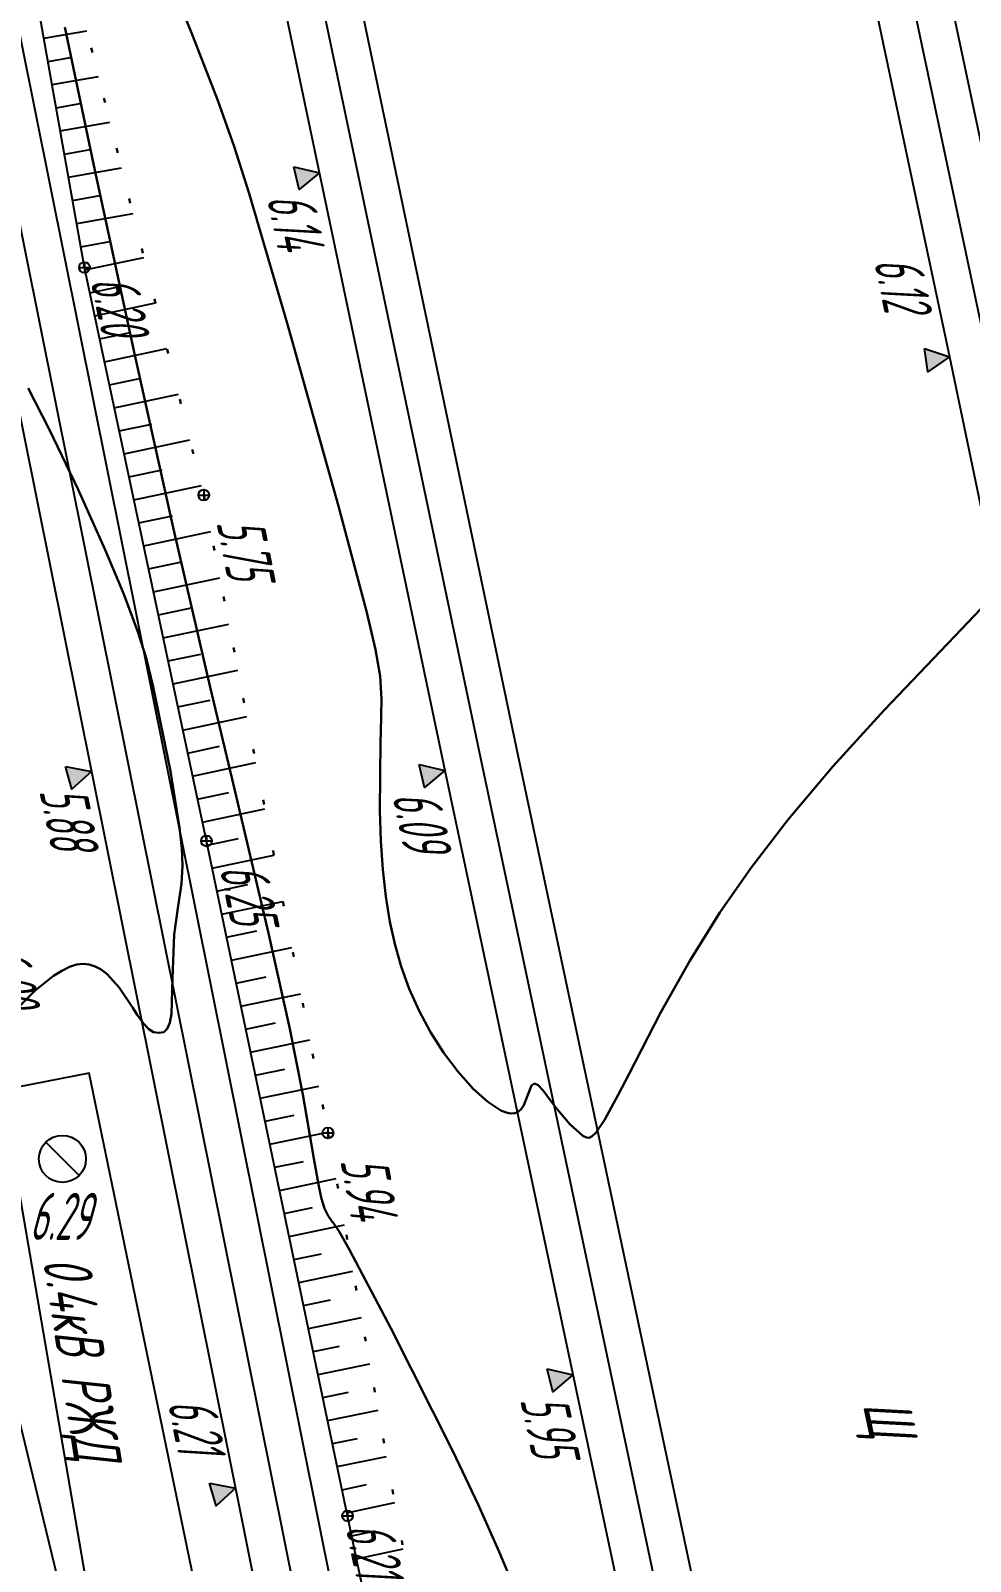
# Model space of a CAD drawing. Extents: x 1233805 to 1234355, y 654698 to 655114.
# Drawn here: x 1234099.55 to 1234119.52, y 654984.71 to 655017.25 of the extents above; entities that cross this region are included whole.
import ezdxf

# ---------------------------------------------------------------- set-up
doc = ezdxf.new("R2010")
doc.units = 0
doc.linetypes.add('ИИDot', pattern=[1, 0, -1])
for name, color, linetype, lineweight in [('ИИ_ГОРИЗОНТАЛИ_УТОЛЩ', 32, 'Continuous', 30), ('ИИ_ДОРОГИ_ЖД', 7, 'Continuous', 25), ('ИИ_ЛЭП_НН', 250, 'Continuous', 25), ('ИИ_ОТКОС', 7, 'Continuous', 25), ('ИИ_ОТМЕТКИ', 7, 'Continuous', 25), ('ИИ_СООРУЖЕНИЕ', 7, 'Continuous', 25), ('ИИ_ТРУБОПРОВОДЫ', 7, 'Continuous', 25), ('ИИ_ЭЛЕКТРОКАБЕЛЬ_НН', 240, 'Continuous', 25)]:
    doc.layers.add(name, color=color, linetype=linetype, lineweight=lineweight)
doc.styles.add('VNIPISIMPLEXCUR', font='simplex.shx', dxfattribs={"width": 0.8, "oblique": 15})
doc.styles.add('ГОСТ 2.304 КУРСИВ', font='cs_gost2304.shx', dxfattribs={"oblique": 15})
doc.linetypes.add('ИИ051193', pattern='A,4,-2,[22,3dservice.shx,S=1,R=0,X=0,Y=0],8,[22,3dservice.shx,S=1,R=180,X=0,Y=0],-2,4', length=20)
doc.linetypes.add('ИИ05155', pattern='A,0,[41,3dservice.shx,S=3,R=0,X=0,Y=0],-12', length=12)
doc.linetypes.add('ИИ052801П', pattern='A,2,[39,3dservice.shx,S=0.8,R=0,X=0,Y=0],2', length=4)

# ---------------------------------------------------------------- blocks, each defined once
blk = doc.blocks.new('ИИ051171')
at = {"color": 0, "linetype": 'Continuous', "lineweight": 25, "flags": 128}
blk.add_lwpolyline([(0.707, -0.707), (-0.707, 0.707)], dxfattribs=at)
at = {"color": 0, "linetype": 'Continuous', "lineweight": 25}
blk.add_circle((0, 0), 1, dxfattribs=at)
at = {"color": 0, "linetype": 'Continuous', "style": 'VNIPISIMPLEXCUR', "oblique": 15, "width": 0.8}
for tag, p in [('NUMBER', (1.7, -1)), ('HATCH', (1.7, -4.4)), ('HEIGHT', (1.7, -7.8)), ('TOP1', (1.7, -11.2)), ('TOP2', (1.7, -14.6)), ('TOP3', (1.7, -18)), ('TOP4', (1.7, -21.4)), ('TOP5', (1.7, -24.8)), ('BOTTOM', (1.7, -28.2))]:
    blk.add_attdef(tag, p, '', height=2, dxfattribs=at)
blk = doc.blocks.new('PICKET')
at = {"color": 0, "linetype": 'Continuous', "lineweight": 25}
for p, q in [((-0.23, 0), (0.23, 0)), ((0, 0.23), (0, -0.23))]:
    blk.add_line(p, q, dxfattribs=at)
blk.add_circle((0, 0), 0.23, dxfattribs=at)
at = {"color": 0, "linetype": 'Continuous', "style": 'VNIPISIMPLEXCUR', "oblique": 15, "width": 0.8}
blk.add_attdef('OTMETKA', (1.25, 0.3), '', height=2, dxfattribs=at)
at = {"color": 8, "linetype": 'Continuous', "style": 'VNIPISIMPLEXCUR', "oblique": 15, "width": 0.8, "flags": 1}
blk.add_attdef('NOMER', (1.25, -2.7), '', height=2, dxfattribs=at)
blk = doc.blocks.new('ИИ05025')
at = {"linetype": 'Continuous', "lineweight": 25}
blk.add_hatch(color=0, dxfattribs=at).paths.add_polyline_path([(0.5, 1), (0, 0), (-0.5, 1)])
at = {"color": 0, "linetype": 'Continuous', "lineweight": 25}
blk.add_lwpolyline([(0.5, 1), (0, 0), (-0.5, 1)], close=True, dxfattribs=at)
at = {"color": 0, "linetype": 'Continuous', "style": 'VNIPISIMPLEXCUR', "oblique": 15, "width": 0.8}
blk.add_attdef('HEIGHT', (1.2, 0), '', height=2, dxfattribs=at)

msp = doc.modelspace()

# ---------------------------------------------------------------- linework, layer by layer
at = {"layer": 'ИИ_ГОРИЗОНТАЛИ_УТОЛЩ', "elevation": 6, "flags": 128}
for points in [[(1234102.155, 655019.234), (1234102.997, 655017.138), (1234103.523, 655015.767), (1234103.87, 655014.787), (1234104.194, 655013.79), (1234104.998, 655011.033), (1234105.004, 655011.009), (1234105.025, 655010.936), (1234106.09, 655007.142), (1234106.688, 655004.909), (1234106.879, 655004.097), (1234106.974, 655003.532), (1234107.005, 655003.044), (1234106.991, 655002.332), (1234106.985, 655002.148), (1234106.969, 655000.678), (1234106.991, 655000.029), (1234107.035, 654999.42), (1234107.099, 654998.845), (1234107.185, 654998.31), (1234107.292, 654997.813), (1234107.421, 654997.357), (1234107.593, 654996.881), (1234107.802, 654996.413), (1234108.047, 654995.96), (1234108.323, 654995.528), (1234108.632, 654995.119), (1234108.953, 654994.762), (1234109.267, 654994.479), (1234109.543, 654994.298), (1234109.652, 654994.254), (1234109.749, 654994.236), (1234109.836, 654994.242), (1234109.912, 654994.273), (1234109.976, 654994.328), (1234110.031, 654994.408), (1234110.128, 654994.663), (1234110.192, 654994.832), (1234110.253, 654994.87), (1234110.334, 654994.834), (1234110.439, 654994.725), (1234110.597, 654994.511), (1234110.701, 654994.367), (1234111.006, 654994.004), (1234111.285, 654993.76), (1234111.358, 654993.722), (1234111.42, 654993.719), (1234111.485, 654993.752), (1234111.557, 654993.822), (1234111.752, 654994.108), (1234112.038, 654994.633), (1234112.266, 654995.08), (1234112.944, 654996.388), (1234113.56, 654997.48), (1234114.196, 654998.504), (1234114.851, 654999.452), (1234115.648, 655000.485), (1234116.596, 655001.608), (1234117.685, 655002.809), (1234119.033, 655004.219), (1234119.19, 655004.381), (1234120.019, 655005.25)], [(1234109.881, 654984.022), (1234109.508, 654984.918), (1234109.057, 654985.924), (1234108.527, 654987.043), (1234107.205, 654989.668), (1234106.325, 654991.338), (1234106.105, 654991.723), (1234105.969, 654991.921), (1234105.966, 654991.925), (1234105.868, 654992.062), (1234105.796, 654992.212), (1234105.731, 654992.417), (1234105.67, 654992.686), (1234105.568, 654993.28), (1234105.334, 654994.639), (1234105.056, 654996.031), (1234104.6, 654998.07), (1234103.829, 655001.339), (1234103.364, 655003.298), (1234102.579, 655006.69), (1234101.762, 655010.357), (1234100.911, 655014.288), (1234100.275, 655017.329)], [(1234099.496, 655009.65), (1234099.948, 655008.767), (1234100.554, 655007.498), (1234101.134, 655006.215), (1234101.528, 655005.272), (1234101.826, 655004.473), (1234102, 655003.917), (1234102.153, 655003.301), (1234102.517, 655001.513), (1234102.714, 655000.316), (1234102.76, 654999.869), (1234102.775, 654999.499), (1234102.754, 654999.115), (1234102.683, 654998.648), (1234102.595, 654998.036), (1234102.565, 654997.107), (1234102.539, 654996.35), (1234102.505, 654996.159), (1234102.45, 654996.032), (1234102.375, 654995.965), (1234102.266, 654995.947), (1234102.158, 654995.963), (1234102.06, 654996.024), (1234101.946, 654996.145), (1234101.811, 654996.334), (1234101.72, 654996.479), (1234101.428, 654996.914), (1234101.175, 654997.194), (1234101.047, 654997.292), (1234100.92, 654997.362), (1234100.793, 654997.404), (1234100.665, 654997.416), (1234100.524, 654997.399), (1234100.372, 654997.35), (1234100.207, 654997.27), (1234100.03, 654997.159), (1234099.643, 654996.846), (1234099.167, 654996.377)]]:
    msp.add_lwpolyline(points, dxfattribs=at)
at = {"layer": 'ИИ_ДОРОГИ_ЖД'}
for points in [[(1234101.695, 655092.341), (1234104.412, 655079.533), (1234109.685, 655054.758), (1234112.693, 655040.461), (1234119.077, 655010.321), (1234127.242, 654971.15), (1234127.929, 654967.619)], [(1234103.274, 655092.561), (1234105.967, 655079.863), (1234111.241, 655055.087), (1234114.249, 655040.79), (1234120.633, 655010.648), (1234128.801, 654971.464), (1234129.49, 654967.922)], [(1234091.501, 655090.918), (1234094.52, 655076.035), (1234105.726, 655021.778), (1234109.905, 655001.851), (1234114.884, 654978.356), (1234120.393, 654952.523), (1234127.025, 654921.772), (1234131.726, 654900.11), (1234135.523, 654882.619), (1234137.559, 654873.394), (1234140.276, 654860.946), (1234142.645, 654850.195), (1234144.452, 654842.046), (1234148.065, 654824.854), (1234149.076, 654819.629), (1234150.314, 654813.039), (1234151.481, 654806.375), (1234153.031, 654797.396), (1234154.279, 654789.561), (1234155.052, 654784.49), (1234155.608, 654780.973), (1234156.342, 654776.12), (1234157.71, 654767.332)], [(1234089.923, 655090.698), (1234092.962, 655075.716), (1234104.169, 655021.454), (1234108.349, 655001.523), (1234113.329, 654978.025), (1234118.838, 654952.19), (1234121.851, 654938.176), (1234125.471, 654921.436), (1234130.173, 654899.773), (1234133.97, 654882.279), (1234136.006, 654873.053), (1234138.723, 654860.605), (1234141.092, 654849.852), (1234142.897, 654841.711), (1234146.507, 654824.539), (1234147.514, 654819.331), (1234148.75, 654812.755), (1234149.915, 654806.102), (1234151.462, 654797.135), (1234152.708, 654789.316), (1234153.481, 654784.246), (1234154.037, 654780.73), (1234154.77, 654775.879), (1234156.141, 654767.076)], [(1234083.099, 655090.298), (1234084.351, 655083.626), (1234087.02, 655069.872), (1234089.815, 655056.185), (1234095.338, 655028.869), (1234100.84, 655001.504), (1234106.355, 654974.061), (1234111.794, 654946.855), (1234114.566, 654933.135), (1234123.184, 654892.162)], [(1234084.712, 655090.325), (1234085.913, 655083.924), (1234088.579, 655070.183), (1234091.373, 655056.502), (1234096.896, 655029.184), (1234102.399, 655001.817), (1234107.914, 654974.373), (1234113.353, 654947.169), (1234116.124, 654933.456), (1234124.736, 654892.506)]]:
    msp.add_lwpolyline(points, dxfattribs=at)
at = {"layer": 'ИИ_ДОРОГИ_ЖД', "linetype": 'ИИ05155', "flags": 128}
for points in [[(1234102.485, 655092.451), (1234105.189, 655079.698), (1234110.463, 655054.923), (1234113.471, 655040.626), (1234119.855, 655010.484), (1234128.022, 654971.307), (1234128.71, 654967.77)], [(1234090.712, 655090.808), (1234093.741, 655075.876), (1234104.948, 655021.616), (1234109.127, 655001.687), (1234114.106, 654978.19), (1234119.616, 654952.357), (1234126.248, 654921.604), (1234130.95, 654899.942), (1234134.747, 654882.449), (1234136.783, 654873.223), (1234139.499, 654860.776), (1234141.869, 654850.023), (1234143.675, 654841.878), (1234147.286, 654824.697), (1234148.295, 654819.48), (1234149.532, 654812.897), (1234150.698, 654806.239), (1234152.247, 654797.266), (1234153.494, 654789.439), (1234154.266, 654784.368), (1234154.823, 654780.852), (1234155.556, 654775.999), (1234156.926, 654767.199)], [(1234083.906, 655090.311), (1234085.132, 655083.775), (1234087.8, 655070.028), (1234090.594, 655056.344), (1234096.117, 655029.026), (1234101.619, 655001.66), (1234107.135, 654974.217), (1234112.573, 654947.012), (1234115.345, 654933.295), (1234123.96, 654892.334), (1234127.117, 654878.774), (1234131.214, 654865.054), (1234132.49, 654860.512), (1234134.003, 654855.173), (1234139.822, 654834.577), (1234145.299, 654815.09), (1234150.807, 654794.72), (1234152.267, 654789.42), (1234153.005, 654786.618), (1234153.498, 654784.561), (1234154.057, 654782.147), (1234154.624, 654779.497), (1234155.227, 654776.558), (1234155.964, 654772.714), (1234156.926, 654767.204), (1234157.633, 654762.526), (1234159.204, 654752.284), (1234159.779, 654748.676), (1234160.771, 654742.313), (1234161.916, 654735.004), (1234163.48, 654724.746)]]:
    msp.add_lwpolyline(points, dxfattribs=at)
at = {"layer": 'ИИ_ЛЭП_НН'}
msp.add_lwpolyline([(1234097.602, 654994.701), (1234103.614, 654969.942)], dxfattribs=at)
at = {"layer": 'ИИ_ОТКОС'}
for p, q in [((1234099.83, 655017.089, 5.826), (1234100.745, 655017.251, 5.826)), ((1234099.917, 655016.597, 5.826), (1234100.392, 655016.681, 5.826)), ((1234100.004, 655016.104, 5.826), (1234100.989, 655016.279, 5.826)), ((1234100.091, 655015.612, 5.826), (1234100.601, 655015.702, 5.826)), ((1234100.178, 655015.12, 5.826), (1234101.234, 655015.307, 5.826)), ((1234100.265, 655014.628, 5.826), (1234100.811, 655014.724, 5.826)), ((1234100.352, 655014.135, 5.826), (1234101.478, 655014.334, 5.826)), ((1234100.439, 655013.643, 5.826), (1234101.02, 655013.746, 5.826)), ((1234100.526, 655013.151, 5.826), (1234101.723, 655013.362, 5.826)), ((1234100.613, 655012.658, 5.826), (1234101.229, 655012.767, 5.826)), ((1234100.702, 655012.166, 5.826), (1234101.956, 655012.433, 5.826)), ((1234100.806, 655011.677, 5.826), (1234101.442, 655011.813, 5.826)), ((1234100.91, 655011.188, 5.826), (1234102.2, 655011.463, 5.826)), ((1234101.014, 655010.699, 5.826), (1234101.668, 655010.838, 5.826)), ((1234101.118, 655010.21, 5.826), (1234102.444, 655010.492, 5.826)), ((1234101.222, 655009.721, 5.826), (1234101.894, 655009.864, 5.826)), ((1234101.326, 655009.232, 5.826), (1234102.688, 655009.522, 5.826)), ((1234101.43, 655008.743, 5.826), (1234102.12, 655008.89, 5.826)), ((1234101.534, 655008.254, 5.826), (1234102.932, 655008.552, 5.826)), ((1234101.638, 655007.765, 5.826), (1234102.346, 655007.916, 5.826)), ((1234101.742, 655007.276, 5.826), (1234103.176, 655007.581, 5.826)), ((1234101.846, 655006.787, 5.826), (1234102.565, 655006.94, 5.826)), ((1234101.95, 655006.298, 5.826), (1234103.378, 655006.602, 5.826)), ((1234102.054, 655005.809, 5.826), (1234102.764, 655005.96, 5.826)), ((1234102.158, 655005.32, 5.826), (1234103.57, 655005.62, 5.826)), ((1234102.262, 655004.831, 5.826), (1234102.964, 655004.98, 5.826)), ((1234102.366, 655004.342, 5.826), (1234103.761, 655004.639, 5.826)), ((1234102.47, 655003.853, 5.826), (1234103.163, 655004, 5.826)), ((1234102.574, 655003.364, 5.826), (1234103.952, 655003.657, 5.826)), ((1234102.678, 655002.875, 5.826), (1234103.363, 655003.021, 5.826)), ((1234102.782, 655002.386, 5.826), (1234104.143, 655002.675, 5.826)), ((1234102.886, 655001.897, 5.826), (1234103.563, 655002.041, 5.826)), ((1234102.991, 655001.408, 5.826), (1234104.334, 655001.694, 5.826)), ((1234103.095, 655000.919, 5.826), (1234103.762, 655001.061, 5.826)), ((1234103.199, 655000.43, 5.826), (1234104.525, 655000.712, 5.826)), ((1234103.302, 654999.941, 5.826), (1234103.962, 655000.079, 5.826)), ((1234103.405, 654999.452, 5.826), (1234104.717, 654999.726, 5.826)), ((1234103.507, 654998.962, 5.826), (1234104.16, 654999.099, 5.826)), ((1234103.609, 654998.473, 5.826), (1234104.908, 654998.744, 5.826)), ((1234103.711, 654997.983, 5.826), (1234104.358, 654998.118, 5.826)), ((1234103.814, 654997.494, 5.826), (1234105.1, 654997.763, 5.826)), ((1234103.916, 654997.005, 5.826), (1234104.556, 654997.138, 5.826)), ((1234104.018, 654996.515, 5.826), (1234105.291, 654996.781, 5.826)), ((1234104.121, 654996.026, 5.826), (1234104.753, 654996.158, 5.826)), ((1234104.223, 654995.537, 5.826), (1234105.482, 654995.8, 5.826)), ((1234104.325, 654995.047, 5.826), (1234104.951, 654995.178, 5.826)), ((1234104.428, 654994.558, 5.826), (1234105.673, 654994.818, 5.826)), ((1234104.53, 654994.068, 5.826), (1234105.149, 654994.198, 5.826)), ((1234104.632, 654993.579, 5.826), (1234105.864, 654993.836, 5.826)), ((1234104.735, 654993.09, 5.826), (1234105.344, 654993.217, 5.826)), ((1234104.837, 654992.6, 5.826), (1234106.042, 654992.852, 5.826)), ((1234104.939, 654992.111, 5.826), (1234105.535, 654992.235, 5.826)), ((1234105.041, 654991.621, 5.826), (1234106.22, 654991.868, 5.826)), ((1234105.144, 654991.132, 5.826), (1234105.727, 654991.254, 5.826)), ((1234105.246, 654990.643, 5.826), (1234106.398, 654990.884, 5.826)), ((1234105.348, 654990.153, 5.826), (1234105.918, 654990.272, 5.826)), ((1234105.451, 654989.664, 5.826), (1234106.576, 654989.899, 5.826)), ((1234105.553, 654989.175, 5.826), (1234106.109, 654989.291, 5.826)), ((1234105.655, 654988.685, 5.826), (1234106.755, 654988.915, 5.826)), ((1234105.758, 654988.196, 5.826), (1234106.301, 654988.309, 5.826)), ((1234105.86, 654987.706, 5.826), (1234106.933, 654987.931, 5.826)), ((1234105.962, 654987.217, 5.826), (1234106.492, 654987.328, 5.826)), ((1234106.064, 654986.728, 5.826), (1234107.111, 654986.946, 5.826)), ((1234106.167, 654986.238, 5.826), (1234106.683, 654986.346, 5.826)), ((1234106.269, 654985.749, 5.826), (1234107.289, 654985.962, 5.826)), ((1234106.372, 654985.26, 5.826), (1234106.875, 654985.365, 5.826)), ((1234106.475, 654984.77, 5.826), (1234107.467, 654984.979, 5.826))]:
    msp.add_line(p, q, dxfattribs=at)
at = {"layer": 'ИИ_ОТКОС', "elevation": 5.826}
msp.add_lwpolyline([(1234118.299, 654927.982), (1234115.512, 654941.28), (1234113.36, 654952.271), (1234110.283, 654965.061), (1234108.042, 654977.311), (1234106.283, 654985.682), (1234103.284, 655000.028), (1234100.691, 655012.218), (1234099.03, 655021.61), (1234096.236, 655033.995), (1234093.843, 655046.134), (1234092.779, 655051.542), (1234089.418, 655067.972), (1234088.027, 655075.074), (1234085.79, 655086.251), (1234084.994, 655090.329)], dxfattribs=at)
at = {"layer": 'ИИ_ОТКОС', "color": 33, "linetype": 'ИИDot', "lineweight": 30, "elevation": 6.426}
msp.add_lwpolyline([(1234085.854, 655090.344), (1234087.261, 655084.164), (1234090.171, 655068.923), (1234091.797, 655061.697), (1234093.561, 655053.173), (1234095.079, 655046.263), (1234095.768, 655041.258), (1234097.782, 655031.127), (1234099.764, 655021.152), (1234103.227, 655007.38), (1234105.867, 654993.82), (1234108.338, 654980.161), (1234110.858, 654968.436), (1234112.368, 654963.144), (1234114.818, 654950.641), (1234115.857, 654944.014), (1234117.669, 654935.058), (1234119.397, 654927.696)], dxfattribs=at)
at = {"layer": 'ИИ_СООРУЖЕНИЕ', "linetype": 'ИИ052801П', "flags": 128}
msp.add_lwpolyline([(1234117.184, 654905.122), (1234119.037, 654905.484), (1234114.599, 654928.042), (1234110.927, 654946.165), (1234105.14, 654974.031), (1234100.791, 654995.093), (1234098.943, 654994.728)], dxfattribs=at)
at = {"layer": 'ИИ_ЭЛЕКТРОКАБЕЛЬ_НН', "linetype": 'ИИ051193', "flags": 128}
msp.add_lwpolyline([(1234082.521, 655090.288), (1234104.61, 654961.649)], dxfattribs=at)

# ---------------------------------------------------------------- block references
at = {"layer": 'ИИ_ДОРОГИ_ЖД'}
ref = msp.add_blockref('ИИ05025', (1234105.684, 655014.231, 6.144), dxfattribs=dict(at, xscale=0.4999999999999997, yscale=0.4999999999999997, zscale=0.4999999999999997, rotation=103.3846663225831))
ref.add_attrib('OTMETKA', '6.14', (1234104.561, 655013.702, 6.144), dxfattribs={"layer": '0', "linetype": 'Continuous', "height": 1, "rotation": 281.8447, "style": 'ГОСТ 2.304 КУРСИВ', "oblique": 15, "width": 0.65})
ref = msp.add_blockref('ИИ05025', (1234119.077, 655010.319, 6.118), dxfattribs=dict(at, xscale=0.4999999999999998, yscale=0.4999999999999998, zscale=0.4999999999999998, rotation=97.91729092579641))
ref.add_attrib('OTMETKA', '6.12', (1234117.465, 655012.35, 6.118), dxfattribs={"layer": '0', "linetype": 'Continuous', "height": 1, "rotation": 281.9575, "style": 'ГОСТ 2.304 КУРСИВ', "oblique": 15, "width": 0.65})
ref = msp.add_blockref('ИИ05025', (1234100.84, 655001.503, 5.883), dxfattribs=dict(at, xscale=0.4999999999999997, yscale=0.4999999999999997, zscale=0.4999999999999997, rotation=105.6725037241238))
ref.add_attrib('OTMETKA', '5.88', (1234099.729, 655001.088, 5.883), dxfattribs={"layer": '0', "linetype": 'Continuous', "height": 1, "rotation": 281.4302, "style": 'ГОСТ 2.304 КУРСИВ', "oblique": 15, "width": 0.65})
ref = msp.add_blockref('ИИ05025', (1234108.349, 655001.524, 6.091), dxfattribs=dict(at, xscale=0.4999999999999997, yscale=0.4999999999999997, zscale=0.4999999999999997, rotation=103.3846663225831))
ref.add_attrib('OTMETKA', '6.09', (1234107.227, 655000.993, 6.091), dxfattribs={"layer": '0', "linetype": 'Continuous', "height": 1, "rotation": 281.9645, "style": 'ГОСТ 2.304 КУРСИВ', "oblique": 15, "width": 0.65})
ref = msp.add_blockref('ИИ05025', (1234111.071, 654988.678, 5.948), dxfattribs=dict(at, xscale=0.4999999999999997, yscale=0.4999999999999997, zscale=0.4999999999999997, rotation=103.3846663225831))
ref.add_attrib('OTMETKA', '5.95', (1234109.949, 654988.147, 5.948), dxfattribs={"layer": '0', "linetype": 'Continuous', "height": 1, "rotation": 281.9645, "style": 'ГОСТ 2.304 КУРСИВ', "oblique": 15, "width": 0.65})
ref = msp.add_blockref('ИИ05025', (1234103.901, 654986.272, 6.207), dxfattribs=dict(at, xscale=0.4999999999999997, yscale=0.4999999999999997, zscale=0.4999999999999997, rotation=105.6725037241238))
ref.add_attrib('OTMETKA', '6.21', (1234102.457, 654988.087, 6.207), dxfattribs={"layer": '0', "linetype": 'Continuous', "height": 1, "rotation": 281.4302, "style": 'ГОСТ 2.304 КУРСИВ', "oblique": 15, "width": 0.65})
at = {"layer": 'ИИ_ОТМЕТКИ'}
ref = msp.add_blockref('PICKET', (1234100.691, 655012.218, 6.201), dxfattribs=dict(at, xscale=0.5, yscale=0.5, zscale=0.5))
ref.add_attrib('OTMETKA', '6.20', (1234100.811, 655011.945, 6.201), dxfattribs={"layer": '0', "color": 0, "linetype": 'Continuous', "height": 1, "rotation": 282.009, "style": 'ГОСТ 2.304 КУРСИВ', "oblique": 15, "width": 0.65})
ref = msp.add_blockref('PICKET', (1234103.227, 655007.38, 5.745), dxfattribs=dict(at, xscale=0.5, yscale=0.5, zscale=0.5))
ref.add_attrib('OTMETKA', '5.75', (1234103.494, 655006.795, 5.745), dxfattribs={"layer": '0', "color": 0, "linetype": 'Continuous', "height": 1, "rotation": 281.018, "style": 'ГОСТ 2.304 КУРСИВ', "oblique": 15, "width": 0.65})
ref = msp.add_blockref('PICKET', (1234103.284, 655000.028, 6.249), dxfattribs=dict(at, xscale=0.5, yscale=0.5, zscale=0.5))
ref.add_attrib('OTMETKA', '6.25', (1234103.559, 654999.447, 6.249), dxfattribs={"layer": '0', "color": 0, "linetype": 'Continuous', "height": 1, "rotation": 281.8074, "style": 'ГОСТ 2.304 КУРСИВ', "oblique": 15, "width": 0.65})
ref = msp.add_blockref('PICKET', (1234098.696, 654995.982, 5.996), dxfattribs=dict(at, xscale=0.5, yscale=0.5, zscale=0.5))
ref.add_attrib('OTMETKA', '6.00', (1234098.505, 654997.672, 5.996), dxfattribs={"layer": '0', "color": 0, "linetype": 'Continuous', "height": 1, "rotation": 281.1745, "style": 'ГОСТ 2.304 КУРСИВ', "oblique": 15, "width": 0.65})
ref = msp.add_blockref('PICKET', (1234105.867, 654993.82, 5.939), dxfattribs=dict(at, xscale=0.5, yscale=0.5, zscale=0.5))
ref.add_attrib('OTMETKA', '5.94', (1234106.126, 654993.232, 5.939), dxfattribs={"layer": '0', "color": 0, "linetype": 'Continuous', "height": 1, "rotation": 280.2539, "style": 'ГОСТ 2.304 КУРСИВ', "oblique": 15, "width": 0.65})
ref = msp.add_blockref('PICKET', (1234106.283, 654985.682, 6.205), dxfattribs=dict(at, xscale=0.5, yscale=0.5, zscale=0.5))
ref.add_attrib('OTMETKA', '6.21', (1234106.234, 654985.446, 6.205), dxfattribs={"layer": '0', "color": 0, "linetype": 'Continuous', "height": 1, "rotation": 281.8676, "style": 'ГОСТ 2.304 КУРСИВ', "oblique": 15, "width": 0.65})
at = {"layer": 'ИИ_ТРУБОПРОВОДЫ'}
ref = msp.add_blockref('ИИ051171', (1234100.223, 654993.268, 6.29), dxfattribs=dict(at, xscale=0.5, yscale=0.5, zscale=0.5))
ref.add_attrib('HATCH', '6.29', (1234099.517, 654991.548, 6.29), dxfattribs={"layer": '0', "color": 0, "linetype": 'Continuous', "height": 1, "rotation": 360, "style": 'ГОСТ 2.304 КУРСИВ', "oblique": 15, "width": 0.65})

# ---------------------------------------------------------------- texts
at = {"layer": 'ИИ_ДОРОГИ_ЖД', "style": 'ГОСТ 2.304 КУРСИВ', "oblique": 15, "width": 0.8}
msp.add_text('Щ', height=1, rotation=281.9645, dxfattribs=at).set_placement((1234117.232, 654988.047))
at = {"layer": 'ИИ_ЭЛЕКТРОКАБЕЛЬ_НН', "color": 7, "style": 'ГОСТ 2.304 КУРСИВ', "oblique": 15, "width": 0.8}
msp.add_text('0.4кВ РЖД', height=1, rotation=278.9794, dxfattribs=at).set_placement((1234099.8, 654991.132))

doc.saveas('drawing.dxf')
